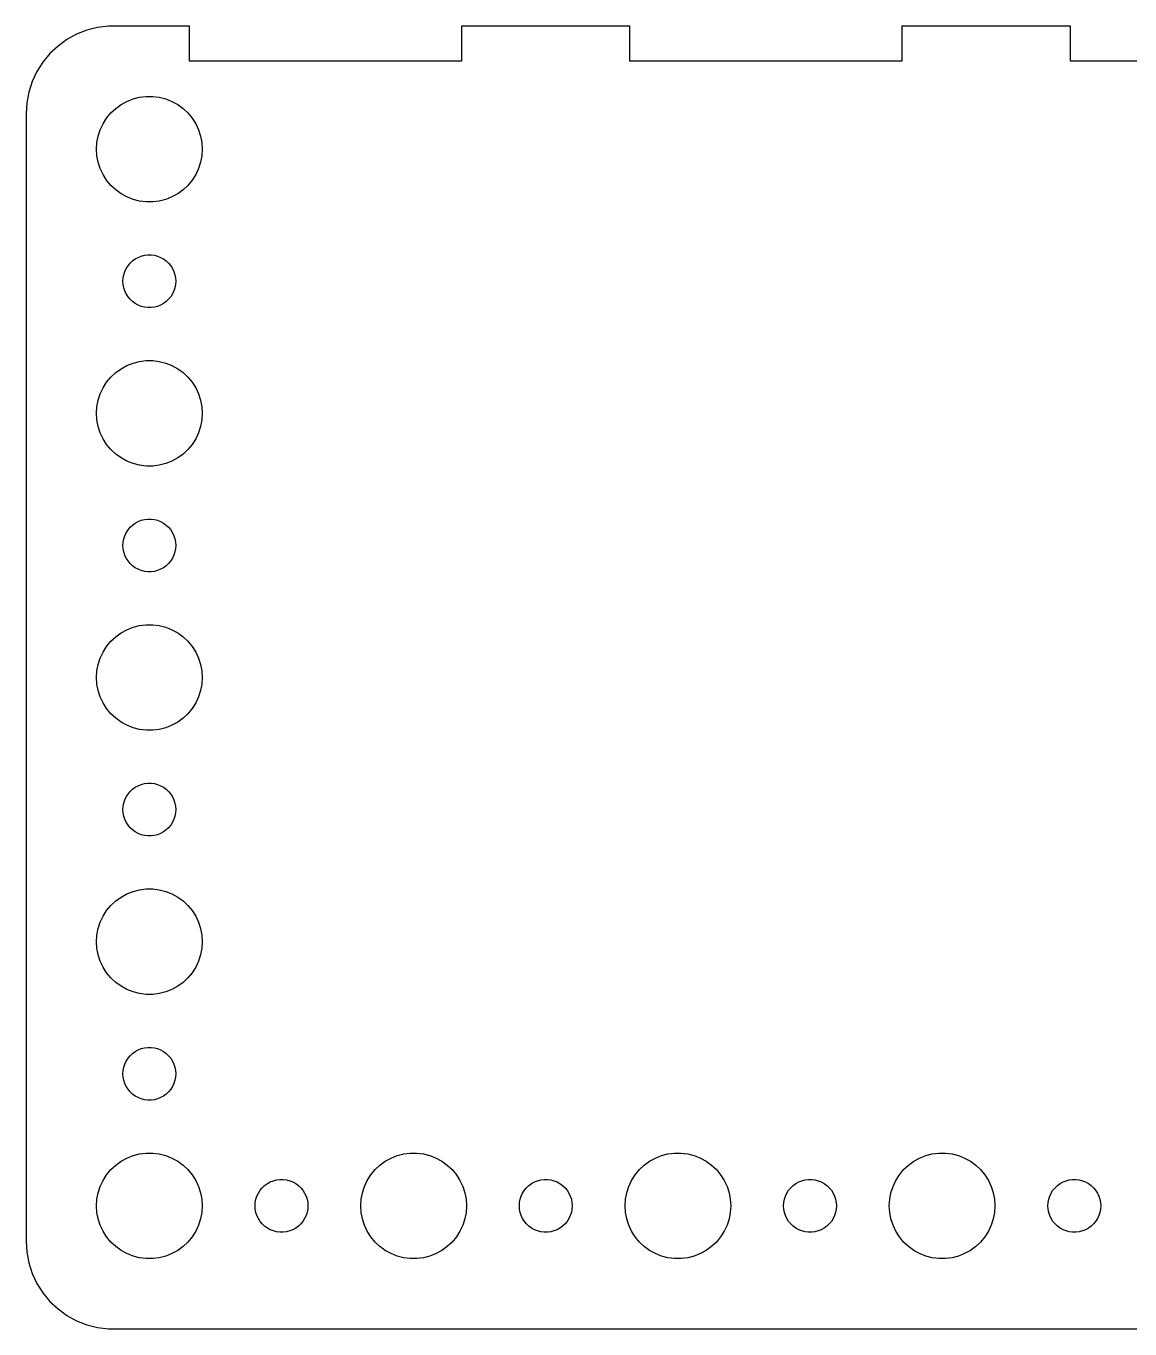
# Model space of a CAD drawing. Header units: metres. Extents: x -67 to 67, y 215 to 457.
# Drawn here: x -67 to -4.3, y 299 to 373 of the extents above; entities that cross this region are included whole.
import ezdxf

# ---------------------------------------------------------------- set-up
doc = ezdxf.new("R2010")
doc.units = ezdxf.units.M

msp = doc.modelspace()

# ---------------------------------------------------------------- linework, layer by layer
for p, q in [((-62.9369, 372.911), (-63.5451, 372.755)), ((-62.3139, 372.99), (-62.9369, 372.911)), ((-57.7191, 372.99), (-62.3139, 372.99)), ((-57.7191, 371), (-57.7191, 372.99)), ((-32.7191, 372.99), (-42.2809, 372.99)), ((-42.2809, 372.99), (-42.2809, 371)), ((-32.7191, 371), (-32.7191, 372.99)), ((-7.71907, 372.99), (-17.2809, 372.99)), ((-17.2809, 372.99), (-17.2809, 371)), ((-7.71907, 371), (-7.71907, 372.99)), ((-64.6791, 372.222), (-65.1871, 371.853)), ((-64.1289, 372.524), (-64.6791, 372.222)), ((-63.5451, 372.755), (-64.1289, 372.524)), ((-65.6448, 371.423), (-66.0451, 370.939)), ((-65.1871, 371.853), (-65.6448, 371.423)), ((-66.0451, 370.939), (-66.3815, 370.409)), ((-42.2809, 371), (-57.7191, 371)), ((-17.2809, 371), (-32.7191, 371)), ((7.71907, 371), (-7.71907, 371)), ((-66.3815, 370.409), (-66.6489, 369.841)), ((-66.8429, 369.243), (-66.9606, 368.627)), ((-66.6489, 369.841), (-66.8429, 369.243)), ((-66.9606, 368.627), (-67, 368)), ((-61.9123, 368.312), (-61.6075, 368.533)), ((-61.6075, 368.533), (-61.2773, 368.714)), ((-61.2773, 368.714), (-60.927, 368.853)), ((-60.927, 368.853), (-60.5621, 368.947)), ((-60.5621, 368.947), (-60.1884, 368.994)), ((-60.1884, 368.994), (-59.8116, 368.994)), ((-59.8116, 368.994), (-59.4379, 368.947)), ((-59.4379, 368.947), (-59.0729, 368.853)), ((-59.0729, 368.853), (-58.7227, 368.714)), ((-58.7227, 368.714), (-58.3925, 368.533)), ((-58.3925, 368.533), (-58.0877, 368.312)), ((-67, 368), (-67, 304)), ((-62.6289, 367.445), (-62.427, 367.763)), ((-62.427, 367.763), (-62.1869, 368.054)), ((-62.1869, 368.054), (-61.9123, 368.312)), ((-58.0877, 368.312), (-57.8131, 368.054)), ((-57.8131, 368.054), (-57.5729, 367.763)), ((-57.5729, 367.763), (-57.3711, 367.445)), ((-62.9057, 366.746), (-62.7893, 367.104)), ((-62.7893, 367.104), (-62.6289, 367.445)), ((-57.3711, 367.445), (-57.2107, 367.104)), ((-57.2107, 367.104), (-57.0942, 366.746)), ((-63, 366), (-62.9763, 366.376)), ((-62.9763, 366.376), (-62.9057, 366.746)), ((-57.0942, 366.746), (-57.0237, 366.376)), ((-57.0237, 366.376), (-57, 366)), ((-62.9763, 365.624), (-63, 366)), ((-62.9057, 365.254), (-62.9763, 365.624)), ((-57.0237, 365.624), (-57.0942, 365.254)), ((-57, 366), (-57.0237, 365.624)), ((-62.7893, 364.896), (-62.9057, 365.254)), ((-62.6289, 364.555), (-62.7893, 364.896)), ((-57.2107, 364.896), (-57.3711, 364.555)), ((-57.0942, 365.254), (-57.2107, 364.896)), ((-62.427, 364.237), (-62.6289, 364.555)), ((-62.1869, 363.946), (-62.427, 364.237)), ((-57.5729, 364.237), (-57.8131, 363.946)), ((-57.3711, 364.555), (-57.5729, 364.237)), ((-61.9123, 363.688), (-62.1869, 363.946)), ((-61.6075, 363.467), (-61.9123, 363.688)), ((-61.2773, 363.286), (-61.6075, 363.467)), ((-60.927, 363.147), (-61.2773, 363.286)), ((-58.7227, 363.286), (-59.0729, 363.147)), ((-58.3925, 363.467), (-58.7227, 363.286)), ((-58.0877, 363.688), (-58.3925, 363.467)), ((-57.8131, 363.946), (-58.0877, 363.688)), ((-60.5621, 363.053), (-60.927, 363.147)), ((-60.1884, 363.006), (-60.5621, 363.053)), ((-59.8116, 363.006), (-60.1884, 363.006)), ((-59.4379, 363.053), (-59.8116, 363.006)), ((-59.0729, 363.147), (-59.4379, 363.053)), ((-61.0934, 359.527), (-60.9561, 359.656)), ((-60.9561, 359.656), (-60.8037, 359.766)), ((-60.8037, 359.766), (-60.6387, 359.857)), ((-60.6387, 359.857), (-60.4635, 359.927)), ((-60.4635, 359.927), (-60.2811, 359.973)), ((-60.2811, 359.973), (-60.0942, 359.997)), ((-60.0942, 359.997), (-59.9058, 359.997)), ((-59.9058, 359.997), (-59.7189, 359.973)), ((-59.7189, 359.973), (-59.5365, 359.927)), ((-59.5365, 359.927), (-59.3613, 359.857)), ((-59.3613, 359.857), (-59.1963, 359.766)), ((-59.1963, 359.766), (-59.0439, 359.656)), ((-59.0439, 359.656), (-58.9065, 359.527)), ((-61.4882, 358.688), (-61.4529, 358.873)), ((-61.4529, 358.873), (-61.3947, 359.052)), ((-61.3947, 359.052), (-61.3145, 359.223)), ((-61.3145, 359.223), (-61.2135, 359.382)), ((-61.2135, 359.382), (-61.0934, 359.527)), ((-58.9065, 359.527), (-58.7865, 359.382)), ((-58.7865, 359.382), (-58.6855, 359.223)), ((-58.6855, 359.223), (-58.6053, 359.052)), ((-58.6053, 359.052), (-58.5471, 358.873)), ((-58.5471, 358.873), (-58.5118, 358.688)), ((-61.5, 358.5), (-61.4882, 358.688)), ((-61.4882, 358.312), (-61.5, 358.5)), ((-61.4529, 358.127), (-61.4882, 358.312)), ((-61.3947, 357.948), (-61.4529, 358.127)), ((-58.5471, 358.127), (-58.6053, 357.948)), ((-58.5118, 358.312), (-58.5471, 358.127)), ((-58.5118, 358.688), (-58.5, 358.5)), ((-58.5, 358.5), (-58.5118, 358.312)), ((-61.3145, 357.777), (-61.3947, 357.948)), ((-61.2135, 357.618), (-61.3145, 357.777)), ((-61.0934, 357.473), (-61.2135, 357.618)), ((-60.9561, 357.344), (-61.0934, 357.473)), ((-60.8037, 357.234), (-60.9561, 357.344)), ((-59.0439, 357.344), (-59.1963, 357.234)), ((-58.9065, 357.473), (-59.0439, 357.344)), ((-58.7865, 357.618), (-58.9065, 357.473)), ((-58.6855, 357.777), (-58.7865, 357.618)), ((-58.6053, 357.948), (-58.6855, 357.777)), ((-60.6387, 357.143), (-60.8037, 357.234)), ((-60.4635, 357.073), (-60.6387, 357.143)), ((-60.2811, 357.027), (-60.4635, 357.073)), ((-60.0942, 357.003), (-60.2811, 357.027)), ((-59.9058, 357.003), (-60.0942, 357.003)), ((-59.7189, 357.027), (-59.9058, 357.003)), ((-59.5365, 357.073), (-59.7189, 357.027)), ((-59.3613, 357.143), (-59.5365, 357.073)), ((-59.1963, 357.234), (-59.3613, 357.143)), ((-61.6075, 353.533), (-61.2773, 353.714)), ((-61.2773, 353.714), (-60.927, 353.853)), ((-60.927, 353.853), (-60.5621, 353.947)), ((-60.5621, 353.947), (-60.1884, 353.994)), ((-60.1884, 353.994), (-59.8116, 353.994)), ((-59.8116, 353.994), (-59.4379, 353.947)), ((-59.4379, 353.947), (-59.0729, 353.853)), ((-59.0729, 353.853), (-58.7227, 353.714)), ((-58.7227, 353.714), (-58.3925, 353.533)), ((-62.427, 352.763), (-62.1869, 353.054)), ((-62.1869, 353.054), (-61.9123, 353.312)), ((-61.9123, 353.312), (-61.6075, 353.533)), ((-58.3925, 353.533), (-58.0877, 353.312)), ((-58.0877, 353.312), (-57.8131, 353.054)), ((-57.8131, 353.054), (-57.5729, 352.763)), ((-62.7893, 352.104), (-62.6289, 352.445)), ((-62.6289, 352.445), (-62.427, 352.763)), ((-57.5729, 352.763), (-57.3711, 352.445)), ((-57.3711, 352.445), (-57.2107, 352.104)), ((-62.9763, 351.376), (-62.9057, 351.746)), ((-62.9057, 351.746), (-62.7893, 352.104)), ((-57.2107, 352.104), (-57.0942, 351.746)), ((-57.0942, 351.746), (-57.0237, 351.376)), ((-63, 351), (-62.9763, 351.376)), ((-62.9763, 350.624), (-63, 351)), ((-57.0237, 351.376), (-57, 351)), ((-57, 351), (-57.0237, 350.624)), ((-62.9057, 350.254), (-62.9763, 350.624)), ((-62.7893, 349.896), (-62.9057, 350.254)), ((-57.0942, 350.254), (-57.2107, 349.896)), ((-57.0237, 350.624), (-57.0942, 350.254)), ((-62.6289, 349.555), (-62.7893, 349.896)), ((-62.427, 349.237), (-62.6289, 349.555)), ((-62.1869, 348.946), (-62.427, 349.237)), ((-57.5729, 349.237), (-57.8131, 348.946)), ((-57.3711, 349.555), (-57.5729, 349.237)), ((-57.2107, 349.896), (-57.3711, 349.555)), ((-61.9123, 348.688), (-62.1869, 348.946)), ((-61.6075, 348.467), (-61.9123, 348.688)), ((-61.2773, 348.286), (-61.6075, 348.467)), ((-58.3925, 348.467), (-58.7227, 348.286)), ((-58.0877, 348.688), (-58.3925, 348.467)), ((-57.8131, 348.946), (-58.0877, 348.688)), ((-60.927, 348.147), (-61.2773, 348.286)), ((-60.5621, 348.053), (-60.927, 348.147)), ((-60.1884, 348.006), (-60.5621, 348.053)), ((-59.8116, 348.006), (-60.1884, 348.006)), ((-59.4379, 348.053), (-59.8116, 348.006)), ((-59.0729, 348.147), (-59.4379, 348.053)), ((-58.7227, 348.286), (-59.0729, 348.147)), ((-60.9561, 344.656), (-60.8037, 344.766)), ((-60.8037, 344.766), (-60.6387, 344.857)), ((-60.6387, 344.857), (-60.4635, 344.927)), ((-60.4635, 344.927), (-60.2811, 344.973)), ((-60.2811, 344.973), (-60.0942, 344.997)), ((-60.0942, 344.997), (-59.9058, 344.997)), ((-59.9058, 344.997), (-59.7189, 344.973)), ((-59.7189, 344.973), (-59.5365, 344.927)), ((-59.5365, 344.927), (-59.3613, 344.857)), ((-59.3613, 344.857), (-59.1963, 344.766)), ((-59.1963, 344.766), (-59.0439, 344.656)), ((-61.4529, 343.873), (-61.3947, 344.052)), ((-61.3947, 344.052), (-61.3145, 344.223)), ((-61.3145, 344.223), (-61.2135, 344.382)), ((-61.2135, 344.382), (-61.0934, 344.527)), ((-61.0934, 344.527), (-60.9561, 344.656)), ((-59.0439, 344.656), (-58.9065, 344.527)), ((-58.9065, 344.527), (-58.7865, 344.382)), ((-58.7865, 344.382), (-58.6855, 344.223)), ((-58.6855, 344.223), (-58.6053, 344.052)), ((-58.6053, 344.052), (-58.5471, 343.873)), ((-61.5, 343.5), (-61.4882, 343.688)), ((-61.4882, 343.312), (-61.5, 343.5)), ((-61.4882, 343.688), (-61.4529, 343.873)), ((-61.4529, 343.127), (-61.4882, 343.312)), ((-58.5471, 343.873), (-58.5118, 343.688)), ((-58.5118, 343.312), (-58.5471, 343.127)), ((-58.5118, 343.688), (-58.5, 343.5)), ((-58.5, 343.5), (-58.5118, 343.312)), ((-61.3947, 342.948), (-61.4529, 343.127)), ((-61.3145, 342.777), (-61.3947, 342.948)), ((-61.2135, 342.618), (-61.3145, 342.777)), ((-61.0934, 342.473), (-61.2135, 342.618)), ((-58.7865, 342.618), (-58.9065, 342.473)), ((-58.6855, 342.777), (-58.7865, 342.618)), ((-58.6053, 342.948), (-58.6855, 342.777)), ((-58.5471, 343.127), (-58.6053, 342.948)), ((-60.9561, 342.344), (-61.0934, 342.473)), ((-60.8037, 342.234), (-60.9561, 342.344)), ((-60.6387, 342.143), (-60.8037, 342.234)), ((-60.4635, 342.073), (-60.6387, 342.143)), ((-60.2811, 342.027), (-60.4635, 342.073)), ((-60.0942, 342.003), (-60.2811, 342.027)), ((-59.9058, 342.003), (-60.0942, 342.003)), ((-59.7189, 342.027), (-59.9058, 342.003)), ((-59.5365, 342.073), (-59.7189, 342.027)), ((-59.3613, 342.143), (-59.5365, 342.073)), ((-59.1963, 342.234), (-59.3613, 342.143)), ((-59.0439, 342.344), (-59.1963, 342.234)), ((-58.9065, 342.473), (-59.0439, 342.344)), ((-61.2773, 338.714), (-60.927, 338.853)), ((-60.927, 338.853), (-60.5621, 338.947)), ((-60.5621, 338.947), (-60.1884, 338.994)), ((-60.1884, 338.994), (-59.8116, 338.994)), ((-59.8116, 338.994), (-59.4379, 338.947)), ((-59.4379, 338.947), (-59.0729, 338.853)), ((-59.0729, 338.853), (-58.7227, 338.714)), ((-62.1869, 338.054), (-61.9123, 338.312)), ((-61.9123, 338.312), (-61.6075, 338.533)), ((-61.6075, 338.533), (-61.2773, 338.714)), ((-58.7227, 338.714), (-58.3925, 338.533)), ((-58.3925, 338.533), (-58.0877, 338.312)), ((-58.0877, 338.312), (-57.8131, 338.054)), ((-62.7893, 337.104), (-62.6289, 337.445)), ((-62.6289, 337.445), (-62.427, 337.763)), ((-62.427, 337.763), (-62.1869, 338.054)), ((-57.8131, 338.054), (-57.5729, 337.763)), ((-57.5729, 337.763), (-57.3711, 337.445)), ((-57.3711, 337.445), (-57.2107, 337.104)), ((-62.9763, 336.376), (-62.9057, 336.746)), ((-62.9057, 336.746), (-62.7893, 337.104)), ((-57.2107, 337.104), (-57.0942, 336.746)), ((-57.0942, 336.746), (-57.0237, 336.376)), ((-63, 336), (-62.9763, 336.376)), ((-62.9763, 335.624), (-63, 336)), ((-57.0237, 336.376), (-57, 336)), ((-57, 336), (-57.0237, 335.624)), ((-62.9057, 335.254), (-62.9763, 335.624)), ((-62.7893, 334.896), (-62.9057, 335.254)), ((-57.0942, 335.254), (-57.2107, 334.896)), ((-57.0237, 335.624), (-57.0942, 335.254)), ((-62.6289, 334.555), (-62.7893, 334.896)), ((-62.427, 334.237), (-62.6289, 334.555)), ((-57.3711, 334.555), (-57.5729, 334.237)), ((-57.2107, 334.896), (-57.3711, 334.555)), ((-62.1869, 333.946), (-62.427, 334.237)), ((-61.9123, 333.688), (-62.1869, 333.946)), ((-61.6075, 333.467), (-61.9123, 333.688)), ((-58.0877, 333.688), (-58.3925, 333.467)), ((-57.8131, 333.946), (-58.0877, 333.688)), ((-57.5729, 334.237), (-57.8131, 333.946)), ((-61.2773, 333.286), (-61.6075, 333.467)), ((-60.927, 333.147), (-61.2773, 333.286)), ((-60.5621, 333.053), (-60.927, 333.147)), ((-60.1884, 333.006), (-60.5621, 333.053)), ((-59.8116, 333.006), (-60.1884, 333.006)), ((-59.4379, 333.053), (-59.8116, 333.006)), ((-59.0729, 333.147), (-59.4379, 333.053)), ((-58.7227, 333.286), (-59.0729, 333.147)), ((-58.3925, 333.467), (-58.7227, 333.286)), ((-60.4635, 329.927), (-60.2811, 329.973)), ((-60.2811, 329.973), (-60.0942, 329.997)), ((-60.0942, 329.997), (-59.9058, 329.997)), ((-59.9058, 329.997), (-59.7189, 329.973)), ((-59.7189, 329.973), (-59.5365, 329.927)), ((-61.3947, 329.052), (-61.3145, 329.223)), ((-61.3145, 329.223), (-61.2135, 329.382)), ((-61.2135, 329.382), (-61.0934, 329.527)), ((-61.0934, 329.527), (-60.9561, 329.656)), ((-60.9561, 329.656), (-60.8037, 329.766)), ((-60.8037, 329.766), (-60.6387, 329.857)), ((-60.6387, 329.857), (-60.4635, 329.927)), ((-59.5365, 329.927), (-59.3613, 329.857)), ((-59.3613, 329.857), (-59.1963, 329.766)), ((-59.1963, 329.766), (-59.0439, 329.656)), ((-59.0439, 329.656), (-58.9065, 329.527)), ((-58.9065, 329.527), (-58.7865, 329.382)), ((-58.7865, 329.382), (-58.6855, 329.223)), ((-58.6855, 329.223), (-58.6053, 329.052)), ((-61.5, 328.5), (-61.4882, 328.688)), ((-61.4882, 328.312), (-61.5, 328.5)), ((-61.4882, 328.688), (-61.4529, 328.873)), ((-61.4529, 328.873), (-61.3947, 329.052)), ((-58.6053, 329.052), (-58.5471, 328.873)), ((-58.5471, 328.873), (-58.5118, 328.688)), ((-58.5118, 328.688), (-58.5, 328.5)), ((-58.5, 328.5), (-58.5118, 328.312)), ((-61.4529, 328.127), (-61.4882, 328.312)), ((-61.3947, 327.948), (-61.4529, 328.127)), ((-61.3145, 327.777), (-61.3947, 327.948)), ((-61.2135, 327.618), (-61.3145, 327.777)), ((-58.6855, 327.777), (-58.7865, 327.618)), ((-58.6053, 327.948), (-58.6855, 327.777)), ((-58.5471, 328.127), (-58.6053, 327.948)), ((-58.5118, 328.312), (-58.5471, 328.127)), ((-61.0934, 327.473), (-61.2135, 327.618)), ((-60.9561, 327.344), (-61.0934, 327.473)), ((-60.8037, 327.234), (-60.9561, 327.344)), ((-60.6387, 327.143), (-60.8037, 327.234)), ((-60.4635, 327.073), (-60.6387, 327.143)), ((-60.2811, 327.027), (-60.4635, 327.073)), ((-60.0942, 327.003), (-60.2811, 327.027)), ((-59.9058, 327.003), (-60.0942, 327.003)), ((-59.7189, 327.027), (-59.9058, 327.003)), ((-59.5365, 327.073), (-59.7189, 327.027)), ((-59.3613, 327.143), (-59.5365, 327.073)), ((-59.1963, 327.234), (-59.3613, 327.143)), ((-59.0439, 327.344), (-59.1963, 327.234)), ((-58.9065, 327.473), (-59.0439, 327.344)), ((-58.7865, 327.618), (-58.9065, 327.473)), ((-62.1869, 323.054), (-61.9123, 323.312)), ((-61.9123, 323.312), (-61.6075, 323.533)), ((-61.6075, 323.533), (-61.2773, 323.714)), ((-61.2773, 323.714), (-60.927, 323.853)), ((-60.927, 323.853), (-60.5621, 323.947)), ((-60.5621, 323.947), (-60.1884, 323.994)), ((-60.1884, 323.994), (-59.8116, 323.994)), ((-59.8116, 323.994), (-59.4379, 323.947)), ((-59.4379, 323.947), (-59.0729, 323.853)), ((-59.0729, 323.853), (-58.7227, 323.714)), ((-58.7227, 323.714), (-58.3925, 323.533)), ((-58.3925, 323.533), (-58.0877, 323.312)), ((-58.0877, 323.312), (-57.8131, 323.054)), ((-62.6289, 322.445), (-62.427, 322.763)), ((-62.427, 322.763), (-62.1869, 323.054)), ((-57.8131, 323.054), (-57.5729, 322.763)), ((-57.5729, 322.763), (-57.3711, 322.445)), ((-62.9057, 321.746), (-62.7893, 322.104)), ((-62.7893, 322.104), (-62.6289, 322.445)), ((-57.3711, 322.445), (-57.2107, 322.104)), ((-57.2107, 322.104), (-57.0942, 321.746)), ((-63, 321), (-62.9763, 321.376)), ((-62.9763, 321.376), (-62.9057, 321.746)), ((-57.0942, 321.746), (-57.0237, 321.376)), ((-57.0237, 321.376), (-57, 321)), ((-62.9763, 320.624), (-63, 321)), ((-62.9057, 320.254), (-62.9763, 320.624)), ((-57.0237, 320.624), (-57.0942, 320.254)), ((-57, 321), (-57.0237, 320.624)), ((-62.7893, 319.896), (-62.9057, 320.254)), ((-62.6289, 319.555), (-62.7893, 319.896)), ((-57.2107, 319.896), (-57.3711, 319.555)), ((-57.0942, 320.254), (-57.2107, 319.896)), ((-62.427, 319.237), (-62.6289, 319.555)), ((-62.1869, 318.946), (-62.427, 319.237)), ((-61.9123, 318.688), (-62.1869, 318.946)), ((-57.8131, 318.946), (-58.0877, 318.688)), ((-57.5729, 319.237), (-57.8131, 318.946)), ((-57.3711, 319.555), (-57.5729, 319.237)), ((-61.6075, 318.467), (-61.9123, 318.688)), ((-61.2773, 318.286), (-61.6075, 318.467)), ((-60.927, 318.147), (-61.2773, 318.286)), ((-60.5621, 318.053), (-60.927, 318.147)), ((-59.0729, 318.147), (-59.4379, 318.053)), ((-58.7227, 318.286), (-59.0729, 318.147)), ((-58.3925, 318.467), (-58.7227, 318.286)), ((-58.0877, 318.688), (-58.3925, 318.467)), ((-60.1884, 318.006), (-60.5621, 318.053)), ((-59.8116, 318.006), (-60.1884, 318.006)), ((-59.4379, 318.053), (-59.8116, 318.006)), ((-61.2135, 314.382), (-61.0934, 314.527)), ((-61.0934, 314.527), (-60.9561, 314.656)), ((-60.9561, 314.656), (-60.8037, 314.766)), ((-60.8037, 314.766), (-60.6387, 314.857)), ((-60.6387, 314.857), (-60.4635, 314.927)), ((-60.4635, 314.927), (-60.2811, 314.973)), ((-60.2811, 314.973), (-60.0942, 314.997)), ((-60.0942, 314.997), (-59.9058, 314.997)), ((-59.9058, 314.997), (-59.7189, 314.973)), ((-59.7189, 314.973), (-59.5365, 314.927)), ((-59.5365, 314.927), (-59.3613, 314.857)), ((-59.3613, 314.857), (-59.1963, 314.766)), ((-59.1963, 314.766), (-59.0439, 314.656)), ((-59.0439, 314.656), (-58.9065, 314.527)), ((-58.9065, 314.527), (-58.7865, 314.382)), ((-61.5, 313.5), (-61.4882, 313.688)), ((-61.4882, 313.688), (-61.4529, 313.873)), ((-61.4529, 313.873), (-61.3947, 314.052)), ((-61.3947, 314.052), (-61.3145, 314.223)), ((-61.3145, 314.223), (-61.2135, 314.382)), ((-58.7865, 314.382), (-58.6855, 314.223)), ((-58.6855, 314.223), (-58.6053, 314.052)), ((-58.6053, 314.052), (-58.5471, 313.873)), ((-58.5471, 313.873), (-58.5118, 313.688)), ((-58.5118, 313.688), (-58.5, 313.5)), ((-61.4882, 313.312), (-61.5, 313.5)), ((-61.4529, 313.127), (-61.4882, 313.312)), ((-61.3947, 312.948), (-61.4529, 313.127)), ((-61.3145, 312.777), (-61.3947, 312.948)), ((-58.6053, 312.948), (-58.6855, 312.777)), ((-58.5471, 313.127), (-58.6053, 312.948)), ((-58.5118, 313.312), (-58.5471, 313.127)), ((-58.5, 313.5), (-58.5118, 313.312)), ((-61.2135, 312.618), (-61.3145, 312.777)), ((-61.0934, 312.473), (-61.2135, 312.618)), ((-60.9561, 312.344), (-61.0934, 312.473)), ((-60.8037, 312.234), (-60.9561, 312.344)), ((-60.6387, 312.143), (-60.8037, 312.234)), ((-59.1963, 312.234), (-59.3613, 312.143)), ((-59.0439, 312.344), (-59.1963, 312.234)), ((-58.9065, 312.473), (-59.0439, 312.344)), ((-58.7865, 312.618), (-58.9065, 312.473)), ((-58.6855, 312.777), (-58.7865, 312.618)), ((-60.4635, 312.073), (-60.6387, 312.143)), ((-60.2811, 312.027), (-60.4635, 312.073)), ((-60.0942, 312.003), (-60.2811, 312.027)), ((-59.9058, 312.003), (-60.0942, 312.003)), ((-59.7189, 312.027), (-59.9058, 312.003)), ((-59.5365, 312.073), (-59.7189, 312.027)), ((-59.3613, 312.143), (-59.5365, 312.073)), ((-61.9123, 308.312), (-61.6075, 308.533)), ((-61.6075, 308.533), (-61.2773, 308.714)), ((-61.2773, 308.714), (-60.927, 308.853)), ((-60.927, 308.853), (-60.5621, 308.947)), ((-60.5621, 308.947), (-60.1884, 308.994)), ((-60.1884, 308.994), (-59.8116, 308.994)), ((-59.8116, 308.994), (-59.4379, 308.947)), ((-59.4379, 308.947), (-59.0729, 308.853)), ((-59.0729, 308.853), (-58.7227, 308.714)), ((-58.7227, 308.714), (-58.3925, 308.533)), ((-58.3925, 308.533), (-58.0877, 308.312)), ((-46.9123, 308.312), (-46.6075, 308.533)), ((-46.6075, 308.533), (-46.2773, 308.714)), ((-46.2773, 308.714), (-45.927, 308.853)), ((-45.927, 308.853), (-45.5621, 308.947)), ((-45.5621, 308.947), (-45.1884, 308.994)), ((-45.1884, 308.994), (-44.8116, 308.994)), ((-44.8116, 308.994), (-44.4379, 308.947)), ((-44.4379, 308.947), (-44.0729, 308.853)), ((-44.0729, 308.853), (-43.7227, 308.714)), ((-43.7227, 308.714), (-43.3925, 308.533)), ((-43.3925, 308.533), (-43.0877, 308.312)), ((-31.9123, 308.312), (-31.6075, 308.533)), ((-31.6075, 308.533), (-31.2773, 308.714)), ((-31.2773, 308.714), (-30.927, 308.853)), ((-30.927, 308.853), (-30.5621, 308.947)), ((-30.5621, 308.947), (-30.1884, 308.994)), ((-30.1884, 308.994), (-29.8116, 308.994)), ((-29.8116, 308.994), (-29.4379, 308.947)), ((-29.4379, 308.947), (-29.0729, 308.853)), ((-29.0729, 308.853), (-28.7227, 308.714)), ((-28.7227, 308.714), (-28.3925, 308.533)), ((-28.3925, 308.533), (-28.0877, 308.312)), ((-16.9123, 308.312), (-16.6075, 308.533)), ((-16.6075, 308.533), (-16.2773, 308.714)), ((-16.2773, 308.714), (-15.927, 308.853)), ((-15.927, 308.853), (-15.5621, 308.947)), ((-15.5621, 308.947), (-15.1884, 308.994)), ((-15.1884, 308.994), (-14.8116, 308.994)), ((-14.8116, 308.994), (-14.4379, 308.947)), ((-14.4379, 308.947), (-14.0729, 308.853)), ((-14.0729, 308.853), (-13.7227, 308.714)), ((-13.7227, 308.714), (-13.3925, 308.533)), ((-13.3925, 308.533), (-13.0877, 308.312)), ((-62.6289, 307.445), (-62.427, 307.763)), ((-62.427, 307.763), (-62.1869, 308.054)), ((-62.1869, 308.054), (-61.9123, 308.312)), ((-58.0877, 308.312), (-57.8131, 308.054)), ((-57.8131, 308.054), (-57.5729, 307.763)), ((-57.5729, 307.763), (-57.3711, 307.445)), ((-47.6289, 307.445), (-47.427, 307.763)), ((-47.427, 307.763), (-47.1869, 308.054)), ((-47.1869, 308.054), (-46.9123, 308.312)), ((-43.0877, 308.312), (-42.8131, 308.054)), ((-42.8131, 308.054), (-42.5729, 307.763)), ((-42.5729, 307.763), (-42.3711, 307.445)), ((-32.6289, 307.445), (-32.427, 307.763)), ((-32.427, 307.763), (-32.1869, 308.054)), ((-32.1869, 308.054), (-31.9123, 308.312)), ((-28.0877, 308.312), (-27.8131, 308.054)), ((-27.8131, 308.054), (-27.5729, 307.763)), ((-27.5729, 307.763), (-27.3711, 307.445)), ((-17.6289, 307.445), (-17.427, 307.763)), ((-17.427, 307.763), (-17.1869, 308.054)), ((-17.1869, 308.054), (-16.9123, 308.312)), ((-13.0877, 308.312), (-12.8131, 308.054)), ((-12.8131, 308.054), (-12.5729, 307.763)), ((-12.5729, 307.763), (-12.3711, 307.445)), ((-62.9057, 306.746), (-62.7893, 307.104)), ((-62.7893, 307.104), (-62.6289, 307.445)), ((-57.3711, 307.445), (-57.2107, 307.104)), ((-57.2107, 307.104), (-57.0942, 306.746)), ((-53.7135, 306.882), (-53.5934, 307.027)), ((-53.5934, 307.027), (-53.4561, 307.156)), ((-53.4561, 307.156), (-53.3037, 307.266)), ((-53.3037, 307.266), (-53.1387, 307.357)), ((-53.1387, 307.357), (-52.9635, 307.427)), ((-52.9635, 307.427), (-52.7811, 307.473)), ((-52.7811, 307.473), (-52.5942, 307.497)), ((-52.5942, 307.497), (-52.4058, 307.497)), ((-52.4058, 307.497), (-52.2189, 307.473)), ((-52.2189, 307.473), (-52.0365, 307.427)), ((-52.0365, 307.427), (-51.8613, 307.357)), ((-51.8613, 307.357), (-51.6963, 307.266)), ((-51.6963, 307.266), (-51.5439, 307.156)), ((-51.5439, 307.156), (-51.4065, 307.027)), ((-51.4065, 307.027), (-51.2865, 306.882)), ((-47.9057, 306.746), (-47.7893, 307.104)), ((-47.7893, 307.104), (-47.6289, 307.445)), ((-42.3711, 307.445), (-42.2107, 307.104)), ((-42.2107, 307.104), (-42.0942, 306.746)), ((-38.7135, 306.882), (-38.5934, 307.027)), ((-38.5934, 307.027), (-38.4561, 307.156)), ((-38.4561, 307.156), (-38.3037, 307.266)), ((-38.3037, 307.266), (-38.1387, 307.357)), ((-38.1387, 307.357), (-37.9635, 307.427)), ((-37.9635, 307.427), (-37.7811, 307.473)), ((-37.7811, 307.473), (-37.5942, 307.497)), ((-37.5942, 307.497), (-37.4058, 307.497)), ((-37.4058, 307.497), (-37.2189, 307.473)), ((-37.2189, 307.473), (-37.0365, 307.427)), ((-37.0365, 307.427), (-36.8613, 307.357)), ((-36.8613, 307.357), (-36.6963, 307.266)), ((-36.6963, 307.266), (-36.5439, 307.156)), ((-36.5439, 307.156), (-36.4065, 307.027)), ((-36.4065, 307.027), (-36.2865, 306.882)), ((-32.9057, 306.746), (-32.7893, 307.104)), ((-32.7893, 307.104), (-32.6289, 307.445)), ((-27.3711, 307.445), (-27.2107, 307.104)), ((-27.2107, 307.104), (-27.0942, 306.746)), ((-23.7135, 306.882), (-23.5934, 307.027)), ((-23.5934, 307.027), (-23.4561, 307.156)), ((-23.4561, 307.156), (-23.3037, 307.266)), ((-23.3037, 307.266), (-23.1387, 307.357)), ((-23.1387, 307.357), (-22.9635, 307.427)), ((-22.9635, 307.427), (-22.7811, 307.473)), ((-22.7811, 307.473), (-22.5942, 307.497)), ((-22.5942, 307.497), (-22.4058, 307.497)), ((-22.4058, 307.497), (-22.2189, 307.473)), ((-22.2189, 307.473), (-22.0365, 307.427)), ((-22.0365, 307.427), (-21.8613, 307.357)), ((-21.8613, 307.357), (-21.6963, 307.266)), ((-21.6963, 307.266), (-21.5439, 307.156)), ((-21.5439, 307.156), (-21.4065, 307.027)), ((-21.4065, 307.027), (-21.2865, 306.882)), ((-17.9057, 306.746), (-17.7893, 307.104)), ((-17.7893, 307.104), (-17.6289, 307.445)), ((-12.3711, 307.445), (-12.2107, 307.104)), ((-12.2107, 307.104), (-12.0942, 306.746)), ((-8.71352, 306.882), (-8.59344, 307.027)), ((-8.59344, 307.027), (-8.45613, 307.156)), ((-8.45613, 307.156), (-8.30373, 307.266)), ((-8.30373, 307.266), (-8.13866, 307.357)), ((-8.13866, 307.357), (-7.96352, 307.427)), ((-7.96352, 307.427), (-7.78107, 307.473)), ((-7.78107, 307.473), (-7.59418, 307.497)), ((-7.59418, 307.497), (-7.40581, 307.497)), ((-7.40581, 307.497), (-7.21892, 307.473)), ((-7.21892, 307.473), (-7.03647, 307.427)), ((-7.03647, 307.427), (-6.86133, 307.357)), ((-6.86133, 307.357), (-6.69626, 307.266)), ((-6.69626, 307.266), (-6.54385, 307.156)), ((-6.54385, 307.156), (-6.40654, 307.027)), ((-6.40654, 307.027), (-6.28647, 306.882)), ((-63, 306), (-62.9763, 306.376)), ((-62.9763, 306.376), (-62.9057, 306.746)), ((-57.0942, 306.746), (-57.0237, 306.376)), ((-57.0237, 306.376), (-57, 306)), ((-53.9882, 306.188), (-53.9529, 306.373)), ((-53.9529, 306.373), (-53.8947, 306.552)), ((-53.8947, 306.552), (-53.8145, 306.723)), ((-53.8145, 306.723), (-53.7135, 306.882)), ((-51.2865, 306.882), (-51.1855, 306.723)), ((-51.1855, 306.723), (-51.1053, 306.552)), ((-51.1053, 306.552), (-51.0471, 306.373)), ((-51.0471, 306.373), (-51.0118, 306.188)), ((-48, 306), (-47.9763, 306.376)), ((-47.9763, 306.376), (-47.9057, 306.746)), ((-42.0942, 306.746), (-42.0237, 306.376)), ((-42.0237, 306.376), (-42, 306)), ((-38.9882, 306.188), (-38.9529, 306.373)), ((-38.9529, 306.373), (-38.8947, 306.552)), ((-38.8947, 306.552), (-38.8145, 306.723)), ((-38.8145, 306.723), (-38.7135, 306.882)), ((-36.2865, 306.882), (-36.1855, 306.723)), ((-36.1855, 306.723), (-36.1053, 306.552)), ((-36.1053, 306.552), (-36.0471, 306.373)), ((-36.0471, 306.373), (-36.0118, 306.188)), ((-33, 306), (-32.9763, 306.376)), ((-32.9763, 306.376), (-32.9057, 306.746)), ((-27.0942, 306.746), (-27.0237, 306.376)), ((-27.0237, 306.376), (-27, 306)), ((-23.9882, 306.188), (-23.9529, 306.373)), ((-23.9529, 306.373), (-23.8947, 306.552)), ((-23.8947, 306.552), (-23.8145, 306.723)), ((-23.8145, 306.723), (-23.7135, 306.882)), ((-21.2865, 306.882), (-21.1855, 306.723)), ((-21.1855, 306.723), (-21.1053, 306.552)), ((-21.1053, 306.552), (-21.0471, 306.373)), ((-21.0471, 306.373), (-21.0118, 306.188)), ((-18, 306), (-17.9763, 306.376)), ((-17.9763, 306.376), (-17.9057, 306.746)), ((-12.0942, 306.746), (-12.0237, 306.376)), ((-12.0237, 306.376), (-12, 306)), ((-8.98816, 306.188), (-8.95287, 306.373)), ((-8.95287, 306.373), (-8.89465, 306.552)), ((-8.89465, 306.552), (-8.81445, 306.723)), ((-8.81445, 306.723), (-8.71352, 306.882)), ((-6.28647, 306.882), (-6.18553, 306.723)), ((-6.18553, 306.723), (-6.10533, 306.552)), ((-6.10533, 306.552), (-6.04712, 306.373)), ((-6.04712, 306.373), (-6.01183, 306.188)), ((-62.9763, 305.624), (-63, 306)), ((-62.9057, 305.254), (-62.9763, 305.624)), ((-57.0237, 305.624), (-57.0942, 305.254)), ((-57, 306), (-57.0237, 305.624)), ((-54, 306), (-53.9882, 306.188)), ((-53.9882, 305.812), (-54, 306)), ((-53.9529, 305.627), (-53.9882, 305.812)), ((-53.8947, 305.448), (-53.9529, 305.627)), ((-51.0471, 305.627), (-51.1053, 305.448)), ((-51.0118, 305.812), (-51.0471, 305.627)), ((-51.0118, 306.188), (-51, 306)), ((-51, 306), (-51.0118, 305.812)), ((-47.9763, 305.624), (-48, 306)), ((-47.9057, 305.254), (-47.9763, 305.624)), ((-42.0237, 305.624), (-42.0942, 305.254)), ((-42, 306), (-42.0237, 305.624)), ((-39, 306), (-38.9882, 306.188)), ((-38.9882, 305.812), (-39, 306)), ((-38.9529, 305.627), (-38.9882, 305.812)), ((-38.8947, 305.448), (-38.9529, 305.627)), ((-36.0471, 305.627), (-36.1053, 305.448)), ((-36.0118, 305.812), (-36.0471, 305.627)), ((-36.0118, 306.188), (-36, 306)), ((-36, 306), (-36.0118, 305.812)), ((-32.9763, 305.624), (-33, 306)), ((-32.9057, 305.254), (-32.9763, 305.624)), ((-27.0237, 305.624), (-27.0942, 305.254)), ((-27, 306), (-27.0237, 305.624)), ((-24, 306), (-23.9882, 306.188)), ((-23.9882, 305.812), (-24, 306)), ((-23.9529, 305.627), (-23.9882, 305.812)), ((-23.8947, 305.448), (-23.9529, 305.627)), ((-21.0471, 305.627), (-21.1053, 305.448)), ((-21.0118, 305.812), (-21.0471, 305.627)), ((-21.0118, 306.188), (-21, 306)), ((-21, 306), (-21.0118, 305.812)), ((-17.9763, 305.624), (-18, 306)), ((-17.9057, 305.254), (-17.9763, 305.624)), ((-12.0237, 305.624), (-12.0942, 305.254)), ((-12, 306), (-12.0237, 305.624)), ((-9, 306), (-8.98816, 306.188)), ((-8.98816, 305.812), (-9, 306)), ((-8.95287, 305.627), (-8.98816, 305.812)), ((-8.89465, 305.448), (-8.95287, 305.627)), ((-6.04712, 305.627), (-6.10533, 305.448)), ((-6.01183, 305.812), (-6.04712, 305.627)), ((-6.01183, 306.188), (-6, 306)), ((-6, 306), (-6.01183, 305.812)), ((-62.7893, 304.896), (-62.9057, 305.254)), ((-62.6289, 304.555), (-62.7893, 304.896)), ((-57.2107, 304.896), (-57.3711, 304.555)), ((-57.0942, 305.254), (-57.2107, 304.896)), ((-53.8145, 305.277), (-53.8947, 305.448)), ((-53.7135, 305.118), (-53.8145, 305.277)), ((-53.5934, 304.973), (-53.7135, 305.118)), ((-53.4561, 304.844), (-53.5934, 304.973)), ((-53.3037, 304.734), (-53.4561, 304.844)), ((-51.5439, 304.844), (-51.6963, 304.734)), ((-51.4065, 304.973), (-51.5439, 304.844)), ((-51.2865, 305.118), (-51.4065, 304.973)), ((-51.1855, 305.277), (-51.2865, 305.118)), ((-51.1053, 305.448), (-51.1855, 305.277)), ((-47.7893, 304.896), (-47.9057, 305.254)), ((-47.6289, 304.555), (-47.7893, 304.896)), ((-42.2107, 304.896), (-42.3711, 304.555)), ((-42.0942, 305.254), (-42.2107, 304.896)), ((-38.8145, 305.277), (-38.8947, 305.448)), ((-38.7135, 305.118), (-38.8145, 305.277)), ((-38.5934, 304.973), (-38.7135, 305.118)), ((-38.4561, 304.844), (-38.5934, 304.973)), ((-38.3037, 304.734), (-38.4561, 304.844)), ((-36.5439, 304.844), (-36.6963, 304.734)), ((-36.4065, 304.973), (-36.5439, 304.844)), ((-36.2865, 305.118), (-36.4065, 304.973)), ((-36.1855, 305.277), (-36.2865, 305.118)), ((-36.1053, 305.448), (-36.1855, 305.277)), ((-32.7893, 304.896), (-32.9057, 305.254)), ((-32.6289, 304.555), (-32.7893, 304.896)), ((-27.2107, 304.896), (-27.3711, 304.555)), ((-27.0942, 305.254), (-27.2107, 304.896)), ((-23.8145, 305.277), (-23.8947, 305.448)), ((-23.7135, 305.118), (-23.8145, 305.277)), ((-23.5934, 304.973), (-23.7135, 305.118)), ((-23.4561, 304.844), (-23.5934, 304.973)), ((-23.3037, 304.734), (-23.4561, 304.844)), ((-21.5439, 304.844), (-21.6963, 304.734)), ((-21.4065, 304.973), (-21.5439, 304.844)), ((-21.2865, 305.118), (-21.4065, 304.973)), ((-21.1855, 305.277), (-21.2865, 305.118)), ((-21.1053, 305.448), (-21.1855, 305.277)), ((-17.7893, 304.896), (-17.9057, 305.254)), ((-17.6289, 304.555), (-17.7893, 304.896)), ((-12.2107, 304.896), (-12.3711, 304.555)), ((-12.0942, 305.254), (-12.2107, 304.896)), ((-8.81445, 305.277), (-8.89465, 305.448)), ((-8.71352, 305.118), (-8.81445, 305.277)), ((-8.59344, 304.973), (-8.71352, 305.118)), ((-8.45613, 304.844), (-8.59344, 304.973)), ((-8.30373, 304.734), (-8.45613, 304.844)), ((-6.54385, 304.844), (-6.69626, 304.734)), ((-6.40654, 304.973), (-6.54385, 304.844)), ((-6.28647, 305.118), (-6.40654, 304.973)), ((-6.18553, 305.277), (-6.28647, 305.118)), ((-6.10533, 305.448), (-6.18553, 305.277)), ((-62.427, 304.237), (-62.6289, 304.555)), ((-62.1869, 303.946), (-62.427, 304.237)), ((-57.5729, 304.237), (-57.8131, 303.946)), ((-57.3711, 304.555), (-57.5729, 304.237)), ((-53.1387, 304.643), (-53.3037, 304.734)), ((-52.9635, 304.573), (-53.1387, 304.643)), ((-52.7811, 304.527), (-52.9635, 304.573)), ((-52.5942, 304.503), (-52.7811, 304.527)), ((-52.4058, 304.503), (-52.5942, 304.503)), ((-52.2189, 304.527), (-52.4058, 304.503)), ((-52.0365, 304.573), (-52.2189, 304.527)), ((-51.8613, 304.643), (-52.0365, 304.573)), ((-51.6963, 304.734), (-51.8613, 304.643)), ((-47.427, 304.237), (-47.6289, 304.555)), ((-47.1869, 303.946), (-47.427, 304.237)), ((-42.5729, 304.237), (-42.8131, 303.946)), ((-42.3711, 304.555), (-42.5729, 304.237)), ((-38.1387, 304.643), (-38.3037, 304.734)), ((-37.9635, 304.573), (-38.1387, 304.643)), ((-37.7811, 304.527), (-37.9635, 304.573)), ((-37.5942, 304.503), (-37.7811, 304.527)), ((-37.4058, 304.503), (-37.5942, 304.503)), ((-37.2189, 304.527), (-37.4058, 304.503)), ((-37.0365, 304.573), (-37.2189, 304.527)), ((-36.8613, 304.643), (-37.0365, 304.573)), ((-36.6963, 304.734), (-36.8613, 304.643)), ((-32.427, 304.237), (-32.6289, 304.555)), ((-32.1869, 303.946), (-32.427, 304.237)), ((-27.5729, 304.237), (-27.8131, 303.946)), ((-27.3711, 304.555), (-27.5729, 304.237)), ((-23.1387, 304.643), (-23.3037, 304.734)), ((-22.9635, 304.573), (-23.1387, 304.643)), ((-22.7811, 304.527), (-22.9635, 304.573)), ((-22.5942, 304.503), (-22.7811, 304.527)), ((-22.4058, 304.503), (-22.5942, 304.503)), ((-22.2189, 304.527), (-22.4058, 304.503)), ((-22.0365, 304.573), (-22.2189, 304.527)), ((-21.8613, 304.643), (-22.0365, 304.573)), ((-21.6963, 304.734), (-21.8613, 304.643)), ((-17.427, 304.237), (-17.6289, 304.555)), ((-17.1869, 303.946), (-17.427, 304.237)), ((-12.5729, 304.237), (-12.8131, 303.946)), ((-12.3711, 304.555), (-12.5729, 304.237)), ((-8.13866, 304.643), (-8.30373, 304.734)), ((-7.96352, 304.573), (-8.13866, 304.643)), ((-7.78107, 304.527), (-7.96352, 304.573)), ((-7.59418, 304.503), (-7.78107, 304.527)), ((-7.40581, 304.503), (-7.59418, 304.503)), ((-7.21892, 304.527), (-7.40581, 304.503)), ((-7.03647, 304.573), (-7.21892, 304.527)), ((-6.86133, 304.643), (-7.03647, 304.573)), ((-6.69626, 304.734), (-6.86133, 304.643)), ((-67, 304), (-66.9606, 303.373)), ((-66.9606, 303.373), (-66.8429, 302.757)), ((-61.9123, 303.688), (-62.1869, 303.946)), ((-61.6075, 303.467), (-61.9123, 303.688)), ((-61.2773, 303.286), (-61.6075, 303.467)), ((-58.3925, 303.467), (-58.7227, 303.286)), ((-58.0877, 303.688), (-58.3925, 303.467)), ((-57.8131, 303.946), (-58.0877, 303.688)), ((-46.9123, 303.688), (-47.1869, 303.946)), ((-46.6075, 303.467), (-46.9123, 303.688)), ((-46.2773, 303.286), (-46.6075, 303.467)), ((-43.3925, 303.467), (-43.7227, 303.286)), ((-43.0877, 303.688), (-43.3925, 303.467)), ((-42.8131, 303.946), (-43.0877, 303.688)), ((-31.9123, 303.688), (-32.1869, 303.946)), ((-31.6075, 303.467), (-31.9123, 303.688)), ((-31.2773, 303.286), (-31.6075, 303.467)), ((-28.3925, 303.467), (-28.7227, 303.286)), ((-28.0877, 303.688), (-28.3925, 303.467)), ((-27.8131, 303.946), (-28.0877, 303.688)), ((-16.9123, 303.688), (-17.1869, 303.946)), ((-16.6075, 303.467), (-16.9123, 303.688)), ((-16.2773, 303.286), (-16.6075, 303.467)), ((-13.3925, 303.467), (-13.7227, 303.286)), ((-13.0877, 303.688), (-13.3925, 303.467)), ((-12.8131, 303.946), (-13.0877, 303.688)), ((-66.8429, 302.757), (-66.6489, 302.159)), ((-60.927, 303.147), (-61.2773, 303.286)), ((-60.5621, 303.053), (-60.927, 303.147)), ((-60.1884, 303.006), (-60.5621, 303.053)), ((-59.8116, 303.006), (-60.1884, 303.006)), ((-59.4379, 303.053), (-59.8116, 303.006)), ((-59.0729, 303.147), (-59.4379, 303.053)), ((-58.7227, 303.286), (-59.0729, 303.147)), ((-45.927, 303.147), (-46.2773, 303.286)), ((-45.5621, 303.053), (-45.927, 303.147)), ((-45.1884, 303.006), (-45.5621, 303.053)), ((-44.8116, 303.006), (-45.1884, 303.006)), ((-44.4379, 303.053), (-44.8116, 303.006)), ((-44.0729, 303.147), (-44.4379, 303.053)), ((-43.7227, 303.286), (-44.0729, 303.147)), ((-30.927, 303.147), (-31.2773, 303.286)), ((-30.5621, 303.053), (-30.927, 303.147)), ((-30.1884, 303.006), (-30.5621, 303.053)), ((-29.8116, 303.006), (-30.1884, 303.006)), ((-29.4379, 303.053), (-29.8116, 303.006)), ((-29.0729, 303.147), (-29.4379, 303.053)), ((-28.7227, 303.286), (-29.0729, 303.147)), ((-15.927, 303.147), (-16.2773, 303.286)), ((-15.5621, 303.053), (-15.927, 303.147)), ((-15.1884, 303.006), (-15.5621, 303.053)), ((-14.8116, 303.006), (-15.1884, 303.006)), ((-14.4379, 303.053), (-14.8116, 303.006)), ((-14.0729, 303.147), (-14.4379, 303.053)), ((-13.7227, 303.286), (-14.0729, 303.147)), ((-66.6489, 302.159), (-66.3815, 301.591)), ((-66.3815, 301.591), (-66.0451, 301.061)), ((-66.0451, 301.061), (-65.6448, 300.577)), ((-65.6448, 300.577), (-65.1871, 300.147)), ((-65.1871, 300.147), (-64.6791, 299.778)), ((-64.6791, 299.778), (-64.1289, 299.476)), ((-64.1289, 299.476), (-63.5451, 299.245)), ((-63.5451, 299.245), (-62.9369, 299.089)), ((-62.9369, 299.089), (-62.3139, 299.01)), ((-62.3139, 299.01), (62.3139, 299.01))]:
    msp.add_line(p, q)

doc.saveas('drawing.dxf')
